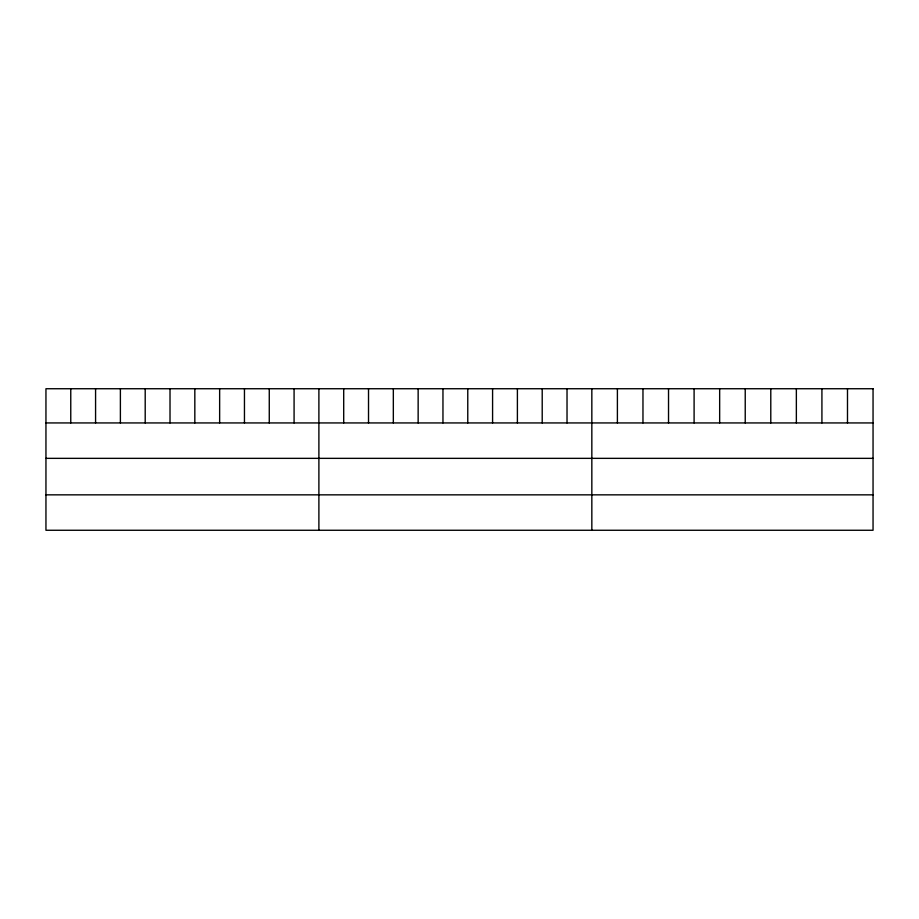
<?xml version="1.0" encoding="UTF-8"?>
<svg xmlns="http://www.w3.org/2000/svg" width="919" height="919" viewBox="0 0 919 919"><rect width="100%" height="100%" fill="white"/><g stroke="black" fill="none" stroke-linecap="round" stroke-linejoin="round"><path stroke-width="1.38" d="M45.95 422.935L873.05 422.935M45.95 458.351L873.05 458.351M45.95 494.847L873.05 494.847M847.49 388.737L847.49 422.935M821.919 388.737L821.919 422.935M796.359 388.737L796.359 422.935M770.788 388.737L770.788 422.935M745.229 388.737L745.229 422.935M719.657 388.737L719.657 422.935M694.098 388.737L694.098 422.935M668.527 388.737L668.527 422.935M642.967 388.737L642.967 422.935M617.396 388.737L617.396 422.935M591.836 388.737L591.836 530.263M567.023 388.737L567.023 422.935M542.21 388.737L542.21 422.935M517.397 388.737L517.397 422.935M492.584 388.737L492.584 422.935M467.771 388.737L467.771 422.935M442.958 388.737L442.958 422.935M418.145 388.737L418.145 422.935M393.332 388.737L393.332 422.935M368.519 388.737L368.519 422.935M343.706 388.737L343.706 422.935M318.893 388.737L318.893 530.263M294.08 388.737L294.08 422.935M269.267 388.737L269.267 422.935M244.454 388.737L244.454 422.935M219.641 388.737L219.641 422.935M194.828 388.737L194.828 422.935M170.015 388.737L170.015 422.935M145.202 388.737L145.202 422.935M120.389 388.737L120.389 422.935M95.576 388.737L95.576 422.935M70.763 388.737L70.763 422.935M873.05 388.737L45.95 388.737L45.95 530.263L873.05 530.263L873.05 388.737"/></g></svg>
